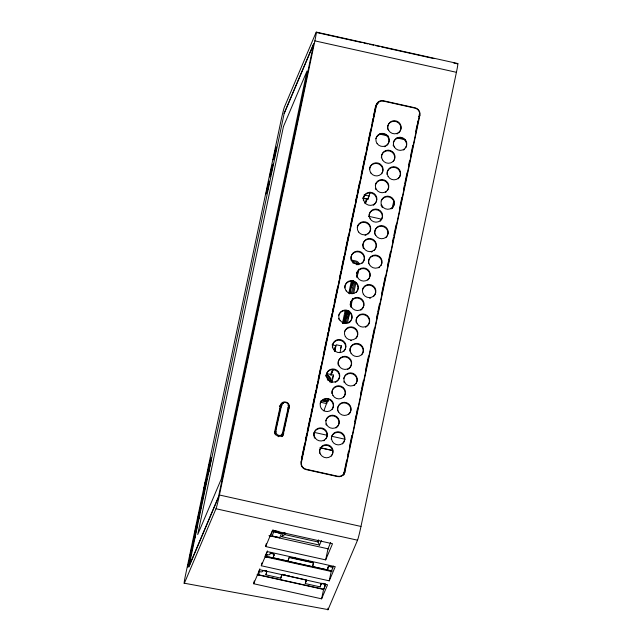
<?xml version="1.0" encoding="UTF-8"?>
<svg xmlns="http://www.w3.org/2000/svg" width="642" height="642" viewBox="0 0 642 642"><rect width="100%" height="100%" fill="white"/><g stroke="black" fill="none" stroke-linecap="round" stroke-linejoin="round"><path stroke-width="0.96" d="M192.648 546.615L192.68 545.058L192.054 549.656M343.526 323.271L344.618 317.934M357.939 271.847L357.907 272.328M200.095 511.425L200.842 507.18L200.152 510.518M204.718 487.543L204.934 485.633M192.038 548.533L190.209 556.734L191.814 549.087L190.522 554.672M206.732 478.723L205.215 486.227L205.512 485.424M207.944 474.133L208.586 471.862M210.504 459.576L208.168 470.891M208.144 470.747L208.193 470.337M211.459 457.586L211.186 459.608M211.435 458.139L211.37 457.569L210.44 460.771M208.883 470.193L208.674 471.886M204.509 486.363L204.236 488.626L204.686 486.163M204.437 488.265L205.464 482.969M203.426 491.299C203.482 494.139 205.617 486.5 205.352 485.898M203.442 491.908L203.779 489.308M208.995 466.477L209.051 466.911M204.726 487.262L205.978 482.519M202.744 498.112L202.84 497.285L202.013 498.946L202.76 497.269L200.392 506.658L201.203 504.965M198.779 514.964L200.296 508.135M202.936 497.149L201.379 504.203M205.849 482.776L205.673 484.188M206.563 480.545L206.716 478.531L205.376 482.953M199.526 512.509L199.662 511.289M208.032 474.149L208.923 470.241M208.835 471.084L208.971 470.209L208.578 471.124M200.304 507.87L199.221 514.057L199.855 511.522M200.93 507.204L200.344 509.571M190.794 552.89L189.904 556.694L190.289 555.402M211.25 458.757L210.993 460.619M208.289 469.695L210.135 460.45M344.561 318.183L344.521 318.584M347.611 310.447L345.966 317.999L344.056 322.886M203.658 490.456L204.052 487.912M204.349 487.687L204.774 485.537L204.14 487.936M189.992 556.71L190.706 552.674M188.074 565.899L188.058 566.453L188.186 565.337M345.741 311.474L345.701 311.177M200.842 507.18L198.731 516.77M209.14 465.691L209.115 466.726M210.456 461.999L209.228 468.09L210.905 460.603M205.785 483.635L205.769 482.439M187.881 566.14L187.705 567.071L188.058 566.453M192.407 547.457L190.987 553.966M188.676 563.443L189.246 562.336L188.692 564.968L190.441 557.473M199.437 512.485L199.574 511.762M208.136 473.579L208.481 471.902M202.511 499.925L204.044 492.558L202.013 498.946M199.172 512.38L197.736 519.274L198.667 517.267M190.321 555.001L191.364 550.082M209.228 465.707L209.38 464.503M206.291 481.468L205.625 484.549M210.167 463.925L210.488 461.542L210.367 461.935M187.97 566.164L188.17 564.759M199.943 511.538L200.063 510.502M210.672 461.75L209.14 468.074M357.738 273.243L356.96 276.935M195.04 536.552L193.788 539.32L195.04 536.552L194.301 540.042L192.56 543.926L196.211 529.802L195.842 530.501M195.754 529.177L194.927 532.651L195.666 529.152L197.407 525.268L193.884 539.288L197.407 525.268M196.38 525.758C204.621 498.778 190.546 544.665 198.892 518.006M206.459 477.768L208.498 471.38M192.648 543.951L195.89 530.99M197.824 519.29L198.715 515.47M200.481 506.674L202.037 501.113M202.102 498.97L202.768 495.327M188.451 563.861L190.586 556.173L190.273 558.099M203.089 496.667L203.281 496.178M192.56 543.926L194.951 536.527M184.366 583.233L215.985 508.745A11.684 0.538 -77.5 0 0 219.436 495.006L314.869 40.863A11.684 0.538 -77.5 0 0 316.081 32.405L284.47 106.885A11.684 0.538 -77.5 0 0 281.019 120.624L185.578 574.767A11.684 0.538 -77.5 0 0 184.366 583.233L328.07 609.595L357.53 540.187A11.684 0.538 -77.5 0 0 360.981 526.448L456.422 72.305A11.684 0.538 -77.5 0 0 457.634 63.847L453.733 62.98M274.399 432.828L280.562 404.942A4.277 4.141 23 0 1 285.754 402.069A4.277 4.141 23 0 1 289.325 406.884L283.162 434.77A4.277 4.141 23 0 1 282.368 436.303M274.993 433.334L281.1 404.275M281.445 436.231A3.507 3.403 23 0 0 282.111 434.762L288.443 406.691A3.507 3.403 23 0 0 285.746 402.518A3.507 3.403 23 0 0 281.605 405.174L280.747 407.205L281.493 403.641M275.298 434.859A3.507 3.403 23 0 1 275.274 433.246L281.605 405.174M281.629 435.822L282.031 433.888M281.71 436.656L282.111 434.762M282.64 435.998L289.028 405.592M288.065 405.383A4.277 4.141 23 0 1 288.723 408.312L289.285 405.632M253.678 583.747L259.641 569.711L327.564 584.798L321.61 598.834L253.678 583.747L254.272 580.93M258.678 574.927L259.464 571.195M261.318 565.754L267.329 551.59L335.26 566.677L329.242 580.841L261.318 565.754L261.912 562.938M265.636 546.551L272.489 530.404L332.524 543.734L325.671 559.88L265.636 546.551L266.221 543.774M265.603 556.959L266.205 554.086M266.261 557.328L266.863 554.463M272.072 535.99L279.735 537.699L272.072 535.99L273.853 531.68L281.477 533.598L273.853 531.68M281.477 575.697L280.827 578.145L265.924 574.839L266.55 572.504M288.715 558.652L288.057 561.108L273.155 557.794L273.789 555.458M301.435 458.942L304.316 445.219M305.343 440.316L306.788 433.454M307.197 431.488L310.086 417.765M311.113 412.862L311.94 408.946M312.349 406.98L315.856 390.32M316.265 388.362L317.092 384.438M318.119 379.534L321 365.812M323.271 355.026L326.77 338.366M327.187 336.4L328.006 332.484M328.423 330.518L331.922 313.858M332.331 311.892L333.158 307.975M334.185 303.072L337.692 286.404M339.337 278.564L340.782 271.702M341.191 269.744L344.08 256.014M345.107 251.118L348.606 234.45M350.259 226.61L354.376 207.005M355.403 202.102L356.848 195.24M357.265 193.282L359.528 182.497M361.173 174.656L365.298 155.043M366.325 150.148L367.77 143.286M368.179 141.32L370.442 130.543M372.095 122.694L372.922 118.778M373.331 116.812L375.393 107.013A6.292 6.099 23 0 1 375.61 106.243M301.082 462.16L322.501 360.21M322.918 358.252L375.658 107.294A5.93 5.754 23 0 1 375.859 106.572M280.827 578.145L281.453 575.81M288.057 561.108L288.683 558.765M334.835 348.903L335.244 346.977M334.947 348.903L335.284 347.282M334.602 351.375L335.798 345.661L332.058 344.826M334.787 351.415L336.191 344.746L341.448 345.918L340.051 352.578M331.031 375.418L333.246 369.335M362.794 197.969L368.051 199.132L368.588 196.572M342.427 323.576L345.091 310.888M348.783 293.33L351.447 280.642M368.051 199.132L370.145 192.279M344.393 317.373L344.738 315.752M320.952 400.672L326.81 401.972L327.035 400.905L327.468 401.009L323.841 410.896M344.433 317.942L344.842 316M345.653 312.116L346.062 310.174M349.529 293.675L351.736 284.013M352.394 281.068L351.768 283.997M343.622 323.095L346.287 310.415M349.77 293.827L352.506 280.594M322.059 400.351L327.773 401.619L328.15 399.862M327.773 401.619L328.552 398.883M332.01 382.415L333.543 375.097L326.874 373.62M347.691 310.76L345.348 321.778A2.239 2.175 23 0 1 343.077 323.199L342.716 323.143M351.359 293.282L353.814 281.629M348.887 310.768L346.511 321.907A3.371 3.266 23 0 1 345.54 323.295M350.115 304.934L350.725 302.021M352.562 293.266L354.809 282.576M356.655 273.821L357.064 271.879M348.646 315.487L348.285 317.196L349.336 312.566M356.719 277.071L357.08 275.37M349.778 312.004L347.731 321.738A4.494 4.358 23 0 1 347.049 323.303M350.797 307.141L352.635 298.378M353.662 293.514L355.909 282.801M357.137 276.959L358.774 269.175M320.872 584.445L320.222 586.9L305.319 583.594L305.977 581.138M332.829 567.038A2.247 0.538 11.9 0 1 331.216 566.846L329.242 566.404A0.899 0.875 23 0 0 328.182 567.063L327.46 569.855L312.558 566.549L313.416 563.451A0.899 0.875 23 0 0 312.718 562.4L289.975 557.352A0.899 0.875 23 0 0 288.916 558.01L288.764 558.428M318.4 540.01L317.991 541.968L319.515 545.098L281.83 536.728L283.162 533.582L284.591 532.507M393.803 200.769L392.206 208.361L393.281 205.825A11.235 0.514 -77.5 0 0 394.405 202.078M325.671 559.88L328.006 548.782L330.67 542.506M343.582 474.422A5.93 5.754 23 0 0 343.791 473.7L346.672 459.977M347.707 455.074L348.526 451.149M349.561 446.254L351.824 435.469M354.705 421.746L356.149 414.884M356.559 412.918L357.594 408.023M360.475 394.292L361.302 390.376M361.711 388.41L363.364 380.57M365.627 369.784L368.508 356.061M370.779 345.284L372.216 338.422M372.633 336.456L374.278 328.616M376.549 317.83L377.368 313.914M377.785 311.948L379.43 304.107M381.693 293.322L383.138 286.46M383.547 284.502L385.2 276.662M387.463 265.876L388.29 261.952M388.699 259.994L390.344 252.154M392.615 241.368L393.442 237.444M393.851 235.486L396.114 224.7M399.621 208.04L401.884 197.255M403.529 189.414L404.356 185.49M404.765 183.532L407.036 172.746M408.681 164.906L409.508 160.981M410.535 156.086L412.806 145.301M415.687 131.578L417.131 124.717M417.541 122.75L417.95 120.792M320.222 586.9L320.848 584.557M343.695 475.072A6.292 6.099 23 0 0 344.224 473.571L419.555 115.046A5.93 5.754 23 0 0 414.949 108.129L383.402 101.115A5.93 5.754 23 0 0 376.429 105.465L301.443 462.296A5.93 5.754 23 0 0 306.041 469.214L337.596 476.22A5.93 5.754 23 0 0 344.561 471.87L343.791 473.7M344.915 471.95L419.9 115.119A6.292 6.099 23 0 0 415.021 107.784L383.467 100.778A6.292 6.099 23 0 0 376.076 105.384L301.09 462.216A6.292 6.099 23 0 0 305.969 469.559L337.523 476.565A6.292 6.099 23 0 0 344.915 471.95L344.224 473.571M327.46 569.855L328.134 567.287M321.61 598.834L323.584 589.444L325.815 584.18M324.138 589.139L325.173 584.244M329.242 580.841L331.216 571.452L333.471 566.14M204.397 486.251L205.649 481.636L205.344 482.359M204.485 486.275L204.95 484.108M188.25 564.775L190 558.733M209.469 464.519L210.006 462.063M267.144 555.747L266.871 556.807M273.861 555.113L274.014 554.696A0.899 0.875 23 0 0 273.315 553.653L270.555 552.818M281.525 575.465L281.686 575.047A0.899 0.875 23 0 1 282.737 574.389L285.578 575.023M351.968 283.154L351.752 284.069M348.71 316.201L348.269 318.095M306.025 580.906L306.049 580.793A0.899 0.875 23 0 0 305.351 579.75L282.608 574.694A0.899 0.875 23 0 0 281.549 575.352M328.158 567.175L328.311 566.758A0.899 0.875 23 0 1 329.37 566.1C329.996 567.817 333.062 565.586 332.339 566.878A2.247 2.175 23 0 0 332.845 568.756M205.007 485.079L205.239 483.988M343.679 323.367L345.581 317.926A4.502 1.083 11.9 0 0 345.34 317.228A2.688 0.65 11.9 0 1 345.894 316.506M188.275 565.353L188.764 563.459M266.59 572.6L266.783 571.741A0.899 0.875 23 0 0 266.655 571.083M273.957 554.985L273.829 555.555M306.057 581.058L306.178 580.488A0.899 0.875 23 0 0 305.48 579.445M313.352 563.732L312.558 566.549M320.96 584.372L321.08 583.803A0.899 0.875 23 0 1 321.465 583.257M202.487 498.906L202.118 500.527M205.584 484.164L204.726 487.398M209.958 464.912L209.228 468.09M199.75 512.597L199.293 514.627M209.645 463.291L210.592 459.6M199.437 511.578L199.927 509.483M202.222 500.84L201.684 503.111M306.001 581.026L305.319 583.594M320.896 584.653L320.952 584.108A0.899 0.875 23 0 1 322.003 583.45L323.977 583.883A2.247 0.538 11.9 0 0 325.101 584.059M205.56 481.612L204.886 484.582L205.649 481.636M210.086 462.681L209.027 466.71M349.601 293.097L349.738 291.974M210.263 462.721L208.57 469.454M210.006 463.829L208.185 470.698M191.276 550.058L192.496 545.716M191.18 551.534L191.428 550.435M191.541 552.024L190.77 554.776M266.574 572.391L265.924 574.839M273.813 555.346L273.155 557.794M209.998 462.665L211.362 457.738M209.725 464.238L209.196 466.429M208.393 472.737L207.96 474.39M191.541 548.918L192.769 545.074M188.419 564.687L188.668 563.748M210.175 462.697L210.488 461.542M205.689 482.022L206.804 478.547M350.805 287.038L351.246 285.281M199.172 515.478L197.736 519.274M199.654 511.361L198.868 514.812M199.333 513.728L199.477 513.199M205.239 486.082L204.629 487.527M205.4 483.651L205.6 482.92M190.859 554.8L190.12 556.71M201.612 503.721L201.243 504.62M208.506 470.008L208.08 470.875M200.103 508.464L200.456 507.766L198.956 514.836L199.766 511.088M191.557 549.6L191.725 549.062M190.666 555.466L190.209 556.734M345.717 313.938L345.244 316.105L345.436 315.663M353.156 280.666L351.615 285.794L353.541 280.859M201.331 504.636L200.392 506.658M196.211 529.802L194.927 532.651M284.197 113.562L313.489 44.563M203.538 491.989L204.678 489.541M189.117 566.003L218.408 496.996M365.041 202.896L365.298 202.286M366.333 199.847L366.59 199.245M365.178 203.65L367.088 199.14L362.706 198.169M365.234 203.626L367.465 198.37M287.873 408.047L288.443 406.691M288.723 408.312L289.325 406.884M278.259 436.737L278.837 435.388A3.507 3.403 23 0 0 282.97 432.732M418.777 116.868L419.555 115.046M419.9 115.119L419.21 116.748A6.292 6.099 23 0 0 419.226 114.356M347.258 310.736L345.886 313.537M340.461 348.253L341.448 345.918M330.927 373.62L331.352 372.609M331.529 372.2L331.786 371.59M332.219 370.578L332.644 369.567M330.847 374.88L333.15 369.463M332.219 378.226L333.543 375.097M326.81 401.972L327.38 400.624M270.194 536.463L273.043 529.738M314.291 438.013L314.267 437.587M259.111 570.545L259.85 568.812M267.449 550.908L265.981 554.367L267.955 554.808A2.247 2.175 23 0 0 270.595 553.163L270.587 552.906M283.162 533.582L277.464 532.314L277.882 531.343L274.808 530.661M279.735 537.699L281.525 533.382M281.83 536.728L284.679 534.569L285.353 532.996M318.761 540.163L317.991 541.968L284.679 534.569M319.515 545.098L321.457 540.532M277.464 532.314L278.893 531.239M288.138 561.381L311.105 566.485M316.297 32.1L457.842 63.542M317.06 32.622L361.968 42.597M363.918 43.03L367.826 43.897M369.776 44.33L373.684 45.197M375.634 45.63L379.534 46.497M381.492 46.93L434.209 58.639M314.869 40.863L456.422 72.305M379.398 134.034L388.105 135.968M396.812 137.902L405.519 139.836M364.086 194.919L369.343 196.091M368.845 216.338L381.557 219.163M351.214 259.97L355.901 261.013A4.494 4.358 23 0 1 359.247 263.99M351.92 261.246L356.101 262.201A3.371 3.266 23 0 1 358.3 264.729M352.506 262.771L355.628 263.485A2.239 2.175 23 0 1 357.016 264.889M323.399 399.653L328.166 400.712M320.246 402.173L326.914 403.649M279.342 405.985L281.196 406.402M313.922 432.323L327.5 435.34M331.376 436.207L344.955 439.216M320.952 447.875L332.652 450.467M319.933 447.755L332.604 450.572M219.436 495.006L360.981 526.448M215.985 508.745L357.53 540.187M268.934 535.661L328.576 548.934M264.913 556.052L332.42 571.043M265.234 556.799L331.216 571.452M264.769 570.401L266.085 570.69M322.79 583.289L324.106 583.578M258.75 571.412L260.716 571.853A2.247 2.175 23 0 0 263.284 570.481M257.105 574.446L323.632 589.22M257.41 574.742L323.584 589.444M365.699 200.721L365.531 201.123M328.07 609.595A11.684 0.538 -77.5 0 1 327.958 608.207M278.837 435.388A3.507 3.403 23 0 1 276.14 431.215M280.747 407.205A3.507 3.403 23 0 1 281.116 406.185M281.79 405.343A3.507 3.403 23 0 1 282.223 405.014M275.001 431.408A4.277 4.141 23 0 0 278.572 436.215A4.277 4.141 23 0 0 283.764 433.35M279.96 406.362A4.277 4.141 23 0 1 280.097 405.953M280.273 405.551A4.277 4.141 23 0 1 283.379 403.377M375.923 105.513A6.292 6.099 23 0 1 378.788 102.8M376.156 105.882A5.93 5.754 23 0 1 377.023 104.646M319.66 453.372A6.741 6.532 23 0 1 327.548 445.436A6.741 6.532 23 0 1 331.352 456.077M331.288 439.457A6.741 6.532 23 0 1 340.38 432.852A6.741 6.532 23 0 1 342.443 443.911M313.858 436.191A6.741 6.532 23 0 1 321.722 428.623A6.741 6.532 23 0 1 326.024 438.791M324.603 440.268A6.741 6.532 23 0 1 323.728 440.821M325.767 420.855A6.741 6.532 23 0 1 336.143 417.051A6.741 6.532 23 0 1 335.975 427.965M326.2 424.9A6.741 6.532 23 0 1 325.847 423.921M337.668 411.024A6.741 6.532 23 0 1 341.432 403.417A6.741 6.532 23 0 1 349.786 406.033A6.741 6.532 23 0 1 348.638 414.459M320.157 403.682A6.741 6.532 23 0 1 329.41 399.677A6.741 6.532 23 0 1 332.211 409.339M331.85 393.458A6.741 6.532 23 0 1 340.437 386.677A6.741 6.532 23 0 1 343.727 397.181M354.825 385.007A6.741 6.532 23 0 1 353.991 385.617M344.208 382.552A6.741 6.532 23 0 1 343.855 381.573M343.783 378.507A6.741 6.532 23 0 1 352.755 373.957A6.741 6.532 23 0 1 356.149 383.443M326.112 376.26A6.741 6.532 23 0 1 335.606 370.225A6.741 6.532 23 0 1 336.986 381.364M336.111 381.926A6.741 6.532 23 0 1 335.156 382.335M338.222 365.025A6.741 6.532 23 0 1 341.993 357.409A6.741 6.532 23 0 1 350.339 360.034A6.741 6.532 23 0 1 349.192 368.46M348.357 369.062A6.741 6.532 23 0 1 347.426 369.535M349.858 351.102A6.741 6.532 23 0 1 358.445 344.329A6.741 6.532 23 0 1 361.743 354.825M332.428 347.836A6.741 6.532 23 0 1 340.806 340.396A6.741 6.532 23 0 1 343.943 351.23M344.642 331.521A6.741 6.532 23 0 1 354.264 328.415A6.741 6.532 23 0 1 356.109 338.278M351.591 340.565A6.741 6.532 23 0 1 350.54 340.573M356.238 322.669A6.741 6.532 23 0 1 360.002 315.062A6.741 6.532 23 0 1 368.356 317.678A6.741 6.532 23 0 1 367.2 326.104M366.365 326.714A6.741 6.532 23 0 1 365.442 327.187M350.781 320.984A6.741 6.532 23 0 1 348.486 323.022M338.904 319.387A6.741 6.532 23 0 1 338.615 318.384M338.727 315.326A6.741 6.532 23 0 1 347.491 311.113A6.741 6.532 23 0 1 351.294 320.093M362.297 308.826A6.741 6.532 23 0 1 360.732 310.166M350.604 306.122A6.741 6.532 23 0 1 357.971 298.081A6.741 6.532 23 0 1 362.89 307.991M362.345 290.152A6.741 6.532 23 0 1 372.272 286.067A6.741 6.532 23 0 1 373.395 296.652M370.635 298.057A6.741 6.532 23 0 1 369.599 298.217M344.674 287.913A6.741 6.532 23 0 1 353.686 281.661A6.741 6.532 23 0 1 356.318 292.327M356.719 273.604A6.741 6.532 23 0 1 366.638 269.512A6.741 6.532 23 0 1 367.762 280.105M356.792 276.67A6.741 6.532 23 0 1 356.599 275.651M379.582 267.208A6.741 6.532 23 0 1 378.748 267.81M368.612 263.766A6.741 6.532 23 0 1 375.987 255.733A6.741 6.532 23 0 1 380.907 265.636M351.278 260.483A6.741 6.532 23 0 1 354.585 252.386A6.741 6.532 23 0 1 363.236 254.93A6.741 6.532 23 0 1 361.743 263.565M363.203 243.174A6.741 6.532 23 0 1 373.275 240.349A6.741 6.532 23 0 1 373.949 250.653M372.183 251.728A6.741 6.532 23 0 1 371.196 252.049M363.332 248.197A6.741 6.532 23 0 1 362.979 247.218M362.794 246.199A6.741 6.532 23 0 1 362.907 244.153M374.591 232.268A6.741 6.532 23 0 1 384.189 226.915A6.741 6.532 23 0 1 385.77 237.757M374.808 234.314A6.741 6.532 23 0 1 374.615 233.303M357.297 226.971A6.741 6.532 23 0 1 367.473 223.488A6.741 6.532 23 0 1 367.93 234.113M366.101 235.076A6.741 6.532 23 0 1 365.089 235.341M368.981 216.747A6.741 6.532 23 0 1 378.066 210.143A6.741 6.532 23 0 1 380.136 221.201M381.22 200.818A6.741 6.532 23 0 1 391.708 198.314A6.741 6.532 23 0 1 391.122 208.907M382.488 207.599A6.741 6.532 23 0 1 381.846 206.764M381.34 205.849A6.741 6.532 23 0 1 380.995 204.87M363.372 200.585A6.741 6.532 23 0 1 371.75 193.138A6.741 6.532 23 0 1 374.888 203.971M374.117 204.662A6.741 6.532 23 0 1 373.243 205.215M386.323 191.749A6.741 6.532 23 0 1 385.489 192.359M375.706 189.294A6.741 6.532 23 0 1 375.361 188.315M375.281 185.249A6.741 6.532 23 0 1 384.261 180.691A6.741 6.532 23 0 1 387.648 190.184M386.99 174.399A6.741 6.532 23 0 1 396.082 167.795A6.741 6.532 23 0 1 398.152 178.853M369.471 169.079A6.741 6.532 23 0 1 378.443 163.854A6.741 6.532 23 0 1 381.725 173.725M381.356 157.844A6.741 6.532 23 0 1 389.951 151.063A6.741 6.532 23 0 1 393.241 161.567M404.34 149.401A6.741 6.532 23 0 1 403.505 150.011M393.369 145.967A6.741 6.532 23 0 1 393.185 144.948M393.297 142.901A6.741 6.532 23 0 1 402.269 138.343A6.741 6.532 23 0 1 405.664 147.837M375.859 138.616A6.741 6.532 23 0 1 386.035 135.133A6.741 6.532 23 0 1 386.5 145.758M385.625 146.312A6.741 6.532 23 0 1 384.67 146.729M387.736 129.411A6.741 6.532 23 0 1 391.5 121.803A6.741 6.532 23 0 1 399.854 124.42A6.741 6.532 23 0 1 398.706 132.846M397.871 133.456A6.741 6.532 23 0 1 396.941 133.921M346.792 312.237A2.696 0.65 11.9 0 0 345.926 312.686A2.688 0.65 11.9 0 0 346.239 312.959A4.502 1.083 11.9 0 1 346.471 313.657M327.34 379.262A7.865 7.624 23 0 1 327.99 380.449M326.176 374.808A10.111 9.799 23 0 1 330.959 382.712M326.658 374.142A11.235 10.89 23 0 1 331.866 381.982M325.59 375.731A8.988 8.715 23 0 1 329.763 381.998M308.569 560.249A2.247 2.175 23 0 1 306.451 560.899M296.323 558.652A2.247 2.175 23 0 1 294.911 557.681M313.288 563.756A0.899 0.875 23 0 0 312.59 562.705L289.847 557.657A0.899 0.875 23 0 0 288.788 558.315M273.885 555.001A0.899 0.875 23 0 0 273.187 553.958L271.221 553.516A2.247 0.538 11.9 0 1 269.929 553.115M289.093 575.689A2.247 2.175 23 0 1 288.812 575.609M327.075 570.208A0.899 0.875 23 0 1 327.653 570.152L329.619 570.594A2.247 0.538 11.9 0 1 331.112 571.083M325.606 585.801A2.247 2.175 23 0 1 325.109 583.915M272.224 558.195A0.899 0.875 23 0 0 271.598 557.705L269.624 557.264A2.247 0.538 11.9 0 0 268.773 557.12M266.655 572.046A0.899 0.875 23 0 0 265.957 570.995L263.982 570.561A2.247 0.538 11.9 0 1 263.421 570.417M266.053 193.884L267.714 189.831L269.439 181.14L267.81 185.41L266.053 193.884M269.64 176.807L271.197 173.155L273.051 164.087L271.51 167.939L269.64 176.807M273.227 159.738L274.888 155.685L276.614 146.994L274.985 151.263L273.227 159.738M284.286 112.912L188.852 567.055L218.312 497.646L313.753 43.504L284.286 112.912M283.451 126.522L197.704 534.569L221.265 479.068L307.012 71.013L283.451 126.522M320.583 454.367A6.741 6.532 23 0 0 332.203 454.64A6.741 6.532 23 0 0 326.409 444.657A6.741 6.532 23 0 0 320.583 454.367M332.404 441.463A6.741 6.532 23 0 0 344.032 441.736A6.741 6.532 23 0 0 338.23 431.753A6.741 6.532 23 0 0 332.404 441.463M315.222 438.109A6.741 6.532 23 0 0 326.794 437.29A6.741 6.532 23 0 0 320.061 427.877A6.741 6.532 23 0 0 315.222 438.109M326.77 424.916A6.741 6.532 23 0 0 338.398 425.189A6.741 6.532 23 0 0 332.596 415.205A6.741 6.532 23 0 0 326.77 424.916M338.599 412.012A6.741 6.532 23 0 0 350.219 412.284A6.741 6.532 23 0 0 344.425 402.301A6.741 6.532 23 0 0 338.599 412.012M321.417 408.665A6.741 6.532 23 0 0 332.981 407.839A6.741 6.532 23 0 0 326.248 398.425A6.741 6.532 23 0 0 321.417 408.665M332.965 395.464A6.741 6.532 23 0 0 344.585 395.737A6.741 6.532 23 0 0 338.791 385.754A6.741 6.532 23 0 0 332.965 395.464M344.786 382.568A6.741 6.532 23 0 0 356.406 382.833A6.741 6.532 23 0 0 350.612 372.85A6.741 6.532 23 0 0 344.786 382.568M327.605 379.213A6.741 6.532 23 0 0 339.177 378.387A6.741 6.532 23 0 0 332.436 368.973A6.741 6.532 23 0 0 327.605 379.213M339.153 366.012A6.741 6.532 23 0 0 350.773 366.285A6.741 6.532 23 0 0 344.979 356.302A6.741 6.532 23 0 0 339.153 366.012M350.973 353.116A6.741 6.532 23 0 0 362.594 353.381A6.741 6.532 23 0 0 356.8 343.398A6.741 6.532 23 0 0 350.973 353.116M333.792 349.762A6.741 6.532 23 0 0 345.364 348.935A6.741 6.532 23 0 0 338.623 339.522A6.741 6.532 23 0 0 333.792 349.762M345.34 336.56A6.741 6.532 23 0 0 356.96 336.833A6.741 6.532 23 0 0 351.166 326.85A6.741 6.532 23 0 0 345.34 336.56M357.161 323.664A6.741 6.532 23 0 0 368.781 323.929A6.741 6.532 23 0 0 362.987 313.946A6.741 6.532 23 0 0 357.161 323.664M339.979 320.31A6.741 6.532 23 0 0 351.551 319.483A6.741 6.532 23 0 0 344.818 310.07A6.741 6.532 23 0 0 339.979 320.31M351.527 307.109A6.741 6.532 23 0 0 363.155 307.382A6.741 6.532 23 0 0 357.353 297.398A6.741 6.532 23 0 0 351.527 307.109M363.356 294.213A6.741 6.532 23 0 0 374.976 294.485A6.741 6.532 23 0 0 369.182 284.502A6.741 6.532 23 0 0 363.356 294.213M346.174 290.858A6.741 6.532 23 0 0 357.738 290.032A6.741 6.532 23 0 0 351.005 280.618A6.741 6.532 23 0 0 346.174 290.858M357.722 277.657A6.741 6.532 23 0 0 369.343 277.93A6.741 6.532 23 0 0 363.549 267.947A6.741 6.532 23 0 0 357.722 277.657M369.543 264.761A6.741 6.532 23 0 0 381.163 265.034A6.741 6.532 23 0 0 375.369 255.051A6.741 6.532 23 0 0 369.543 264.761M375.731 235.309A6.741 6.532 23 0 0 387.351 235.582A6.741 6.532 23 0 0 381.557 225.599A6.741 6.532 23 0 0 375.731 235.309M358.549 231.955A6.741 6.532 23 0 0 370.121 231.128A6.741 6.532 23 0 0 363.38 221.715A6.741 6.532 23 0 0 358.549 231.955M363.91 248.205A6.741 6.532 23 0 0 375.53 248.478A6.741 6.532 23 0 0 369.736 238.495A6.741 6.532 23 0 0 363.91 248.205M352.362 261.406A6.741 6.532 23 0 0 363.934 260.58A6.741 6.532 23 0 0 357.193 251.166A6.741 6.532 23 0 0 352.362 261.406M370.097 218.753A6.741 6.532 23 0 0 381.717 219.026A6.741 6.532 23 0 0 375.923 209.043A6.741 6.532 23 0 0 370.097 218.753M381.918 205.857A6.741 6.532 23 0 0 393.538 206.13A6.741 6.532 23 0 0 387.744 196.147A6.741 6.532 23 0 0 381.918 205.857M364.736 202.503A6.741 6.532 23 0 0 376.308 201.676A6.741 6.532 23 0 0 369.575 192.271A6.741 6.532 23 0 0 364.736 202.503M376.284 189.302A6.741 6.532 23 0 0 387.912 189.575A6.741 6.532 23 0 0 382.11 179.591A6.741 6.532 23 0 0 376.284 189.302M388.105 176.406A6.741 6.532 23 0 0 399.733 176.678A6.741 6.532 23 0 0 393.931 166.695A6.741 6.532 23 0 0 388.105 176.406M370.932 173.051A6.741 6.532 23 0 0 382.496 172.233A6.741 6.532 23 0 0 375.763 162.819A6.741 6.532 23 0 0 370.932 173.051M382.48 159.85A6.741 6.532 23 0 0 394.1 160.123A6.741 6.532 23 0 0 388.306 150.14A6.741 6.532 23 0 0 382.48 159.85M394.3 146.954A6.741 6.532 23 0 0 405.921 147.227A6.741 6.532 23 0 0 400.127 137.244A6.741 6.532 23 0 0 394.3 146.954M377.119 143.599A6.741 6.532 23 0 0 388.683 142.781A6.741 6.532 23 0 0 381.95 133.367A6.741 6.532 23 0 0 377.119 143.599M388.667 130.398A6.741 6.532 23 0 0 400.287 130.671A6.741 6.532 23 0 0 394.493 120.688A6.741 6.532 23 0 0 388.667 130.398"/></g></svg>
